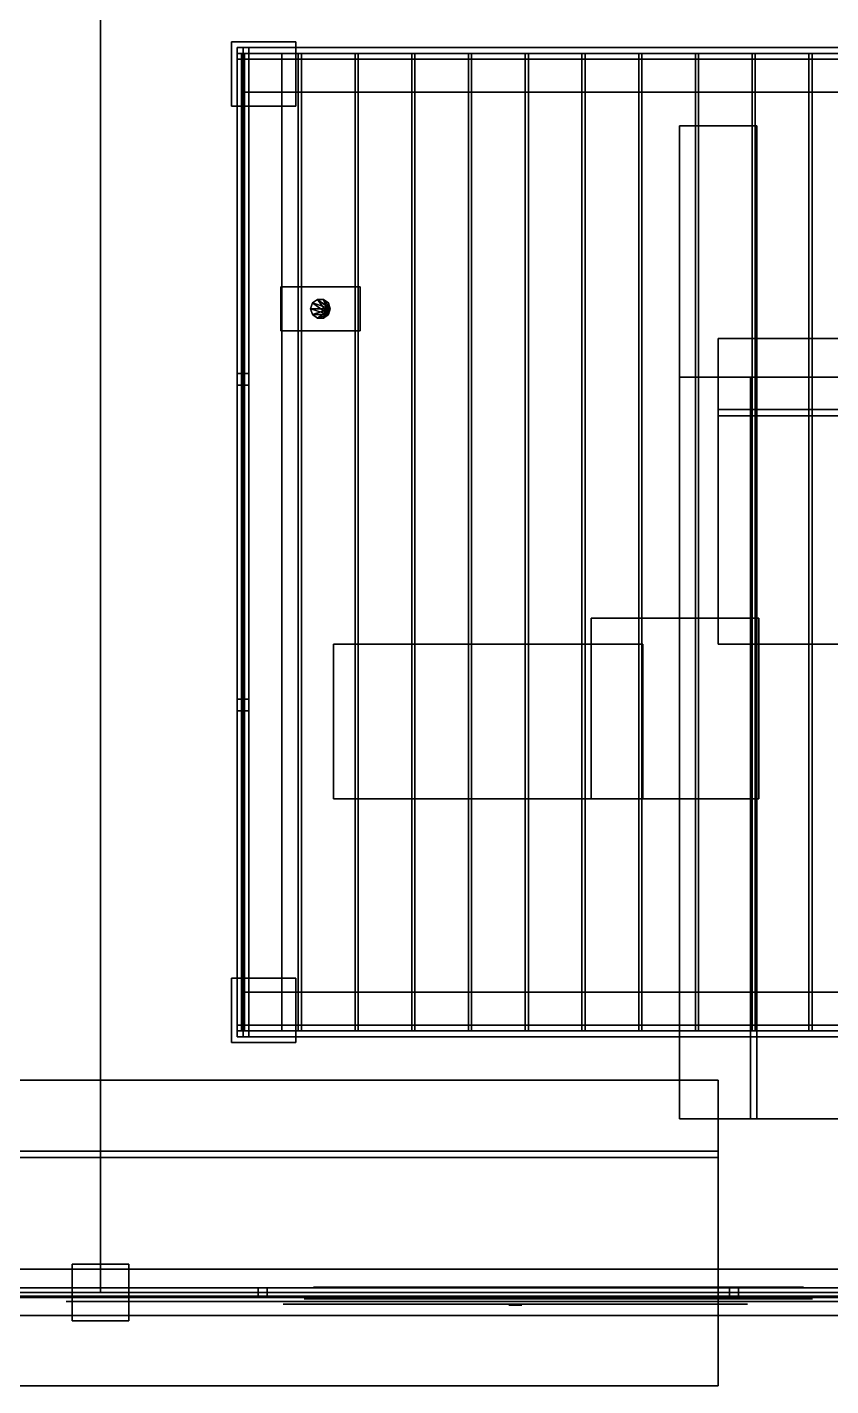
# Model space of a CAD drawing. Header units: millimetres. Extents: x -272 to 22200, y -272 to 17234.
# Drawn here: x 9266 to 12381, y 1560 to 6828 of the extents above; entities that cross this region are included whole.
import ezdxf

# ---------------------------------------------------------------- set-up
doc = ezdxf.new("R2010")
doc.units = ezdxf.units.MM
for name, color, linetype in [('cabinet_BOB_0_0', 7, 'Continuous'), ('cabinet_BOB_0_1', 7, 'Continuous'), ('cabinet_BOB_0_2', 7, 'Continuous'), ('cabinet_BOB_support_0', 7, 'Continuous'), ('cabinet_grillage_PFC', 7, 'Continuous'), ('cabinet_grillage_plinth', 7, 'Continuous'), ('cabinet_platform_mesh', 7, 'Continuous'), ('existing_roof', 7, 'Continuous'), ('facade_8', 7, 'Continuous'), ('floor_band_8', 7, 'Continuous'), ('ground_glazing_8', 7, 'Continuous'), ('parapet_8', 7, 'Continuous'), ('parapet_coping_8', 7, 'Continuous'), ('platform_handrail', 7, 'Continuous'), ('platform_mesh_lines', 7, 'Continuous'), ('proposed_cabinet_0', 7, 'Continuous'), ('proposed_cabinet_1', 7, 'Continuous'), ('proposed_cable_tray', 7, 'Continuous'), ('roof_safety_rail', 7, 'Continuous'), ('roof_slab_edge', 7, 'Continuous'), ('roof_slab_soffit', 7, 'Continuous'), ('topfloor_bearing_wall_0', 7, 'Continuous'), ('topfloor_exterior_8', 7, 'Continuous'), ('topfloor_floor', 7, 'Continuous'), ('topfloor_head_band_8', 7, 'Continuous'), ('topfloor_photo_column_3', 7, 'Continuous'), ('topfloor_window_8', 7, 'Continuous'), ('topfloor_window_frame_8', 7, 'Continuous'), ('walkway_matting', 7, 'Continuous'), ('window_frame_8', 7, 'Continuous'), ('window_glass_8', 7, 'Continuous'), ('window_mullion_8', 7, 'Continuous')]:
    doc.layers.add(name, color=color, linetype=linetype)

msp = doc.modelspace()

# ---------------------------------------------------------------- linework, layer by layer
at = {"layer": 'cabinet_BOB_0_0'}
for points in [[(10249.1, 5651.4, 27000), (10249.1, 5821.4, 27000), (10556.1, 5821.4, 27000), (10556.1, 5651.4, 27000)], [(10249.1, 5651.4, 27342), (10556.1, 5651.4, 27342), (10556.1, 5821.4, 27342), (10249.1, 5821.4, 27342)], [(10556.1, 5821.4, 27000), (10249.1, 5821.4, 27000), (10249.1, 5821.4, 27342), (10556.1, 5821.4, 27342)], [(10249.1, 5821.4, 27000), (10249.1, 5651.4, 27000), (10249.1, 5651.4, 27342), (10249.1, 5821.4, 27342)], [(10556.1, 5651.4, 27000), (10556.1, 5821.4, 27000), (10556.1, 5821.4, 27342), (10556.1, 5651.4, 27342)], [(10249.1, 5651.4, 27000), (10556.1, 5651.4, 27000), (10556.1, 5651.4, 27342), (10249.1, 5651.4, 27342)]]:
    msp.add_3dface(points, dxfattribs=at)
at = {"layer": 'cabinet_BOB_0_1'}
for points in [[(10249.1, 5651.4, 27200), (10249.1, 5821.4, 27200), (10556.1, 5821.4, 27200), (10556.1, 5651.4, 27200)], [(10249.1, 5651.4, 27542), (10556.1, 5651.4, 27542), (10556.1, 5821.4, 27542), (10249.1, 5821.4, 27542)], [(10556.1, 5821.4, 27200), (10249.1, 5821.4, 27200), (10249.1, 5821.4, 27542), (10556.1, 5821.4, 27542)], [(10249.1, 5821.4, 27200), (10249.1, 5651.4, 27200), (10249.1, 5651.4, 27542), (10249.1, 5821.4, 27542)], [(10556.1, 5651.4, 27200), (10556.1, 5821.4, 27200), (10556.1, 5821.4, 27542), (10556.1, 5651.4, 27542)], [(10249.1, 5651.4, 27200), (10556.1, 5651.4, 27200), (10556.1, 5651.4, 27542), (10249.1, 5651.4, 27542)]]:
    msp.add_3dface(points, dxfattribs=at)
at = {"layer": 'cabinet_BOB_0_2'}
for points in [[(10249.1, 5651.4, 27400), (10249.1, 5821.4, 27400), (10556.1, 5821.4, 27400), (10556.1, 5651.4, 27400)], [(10249.1, 5651.4, 27742), (10556.1, 5651.4, 27742), (10556.1, 5821.4, 27742), (10249.1, 5821.4, 27742)], [(10556.1, 5821.4, 27400), (10249.1, 5821.4, 27400), (10249.1, 5821.4, 27742), (10556.1, 5821.4, 27742)], [(10249.1, 5821.4, 27400), (10249.1, 5651.4, 27400), (10249.1, 5651.4, 27742), (10249.1, 5821.4, 27742)], [(10556.1, 5651.4, 27400), (10556.1, 5821.4, 27400), (10556.1, 5821.4, 27742), (10556.1, 5651.4, 27742)], [(10249.1, 5651.4, 27400), (10556.1, 5651.4, 27400), (10556.1, 5651.4, 27742), (10249.1, 5651.4, 27742)]]:
    msp.add_3dface(points, dxfattribs=at)
at = {"layer": 'cabinet_BOB_support_0'}
for points in [[(10433.4, 5714, 26750), (10364.6, 5736.4, 26750), (10371.8, 5758.7, 26750)], [(10440.7, 5736.4, 28250), (10371.8, 5758.7, 28250), (10364.6, 5736.4, 28250)], [(10371.8, 5758.7, 26750), (10364.6, 5736.4, 26750), (10364.6, 5736.4, 28250), (10371.8, 5758.7, 28250)], [(10433.4, 5714, 26750), (10371.8, 5758.7, 26750), (10390.9, 5772.6, 26750)], [(10440.7, 5736.4, 28250), (10390.9, 5772.6, 28250), (10371.8, 5758.7, 28250)], [(10390.9, 5772.6, 26750), (10371.8, 5758.7, 26750), (10371.8, 5758.7, 28250), (10390.9, 5772.6, 28250)], [(10433.4, 5714, 26750), (10390.9, 5772.6, 26750), (10414.4, 5772.6, 26750)], [(10440.7, 5736.4, 28250), (10414.4, 5772.6, 28250), (10390.9, 5772.6, 28250)], [(10414.4, 5772.6, 26750), (10390.9, 5772.6, 26750), (10390.9, 5772.6, 28250), (10414.4, 5772.6, 28250)], [(10433.4, 5714, 26750), (10414.4, 5772.6, 26750), (10433.4, 5758.7, 26750)], [(10440.7, 5736.4, 28250), (10433.4, 5758.7, 28250), (10414.4, 5772.6, 28250)], [(10433.4, 5758.7, 26750), (10414.4, 5772.6, 26750), (10414.4, 5772.6, 28250), (10433.4, 5758.7, 28250)], [(10433.4, 5714, 26750), (10433.4, 5758.7, 26750), (10440.7, 5736.4, 26750)], [(10440.7, 5736.4, 26750), (10433.4, 5758.7, 26750), (10433.4, 5758.7, 28250), (10440.7, 5736.4, 28250)], [(10433.4, 5714, 26750), (10371.8, 5714, 26750), (10364.6, 5736.4, 26750)], [(10440.7, 5736.4, 28250), (10364.6, 5736.4, 28250), (10371.8, 5714, 28250)], [(10364.6, 5736.4, 26750), (10371.8, 5714, 26750), (10371.8, 5714, 28250), (10364.6, 5736.4, 28250)], [(10440.7, 5736.4, 28250), (10371.8, 5714, 28250), (10390.9, 5700.2, 28250)], [(10433.4, 5714, 26750), (10390.9, 5700.2, 26750), (10371.8, 5714, 26750)], [(10371.8, 5714, 26750), (10390.9, 5700.2, 26750), (10390.9, 5700.2, 28250), (10371.8, 5714, 28250)], [(10440.7, 5736.4, 28250), (10390.9, 5700.2, 28250), (10414.4, 5700.2, 28250)], [(10433.4, 5714, 26750), (10414.4, 5700.2, 26750), (10390.9, 5700.2, 26750)], [(10390.9, 5700.2, 26750), (10414.4, 5700.2, 26750), (10414.4, 5700.2, 28250), (10390.9, 5700.2, 28250)], [(10440.7, 5736.4, 28250), (10414.4, 5700.2, 28250), (10433.4, 5714, 28250)], [(10414.4, 5700.2, 26750), (10433.4, 5714, 26750), (10433.4, 5714, 28250), (10414.4, 5700.2, 28250)], [(10433.4, 5714, 26750), (10440.7, 5736.4, 26750), (10440.7, 5736.4, 28250), (10433.4, 5714, 28250)]]:
    msp.add_3dface(points, dxfattribs=at)
at = {"layer": 'cabinet_grillage_PFC'}
for points in [[(10102.6, 2936.4, 26450), (10102.6, 6726.4, 26450), (10252.6, 6726.4, 26450), (10252.6, 2936.4, 26450)], [(10102.6, 2936.4, 26600), (10252.6, 2936.4, 26600), (10252.6, 6726.4, 26600), (10102.6, 6726.4, 26600)], [(10252.6, 6726.4, 26450), (10102.6, 6726.4, 26450), (10102.6, 6726.4, 26600), (10252.6, 6726.4, 26600)], [(10102.6, 6726.4, 26450), (10102.6, 2936.4, 26450), (10102.6, 2936.4, 26600), (10102.6, 6726.4, 26600)], [(10102.6, 6576.4, 26450), (10102.6, 6726.4, 26450), (14062.6, 6726.4, 26450), (14062.6, 6576.4, 26450)], [(10102.6, 6576.4, 26600), (14062.6, 6576.4, 26600), (14062.6, 6726.4, 26600), (10102.6, 6726.4, 26600)], [(14062.6, 6726.4, 26450), (10102.6, 6726.4, 26450), (10102.6, 6726.4, 26600), (14062.6, 6726.4, 26600)], [(10102.6, 6726.4, 26450), (10102.6, 6576.4, 26450), (10102.6, 6576.4, 26600), (10102.6, 6726.4, 26600)], [(10252.6, 2936.4, 26450), (10252.6, 6726.4, 26450), (10252.6, 6726.4, 26600), (10252.6, 2936.4, 26600)], [(10102.6, 6576.4, 26450), (14062.6, 6576.4, 26450), (14062.6, 6576.4, 26600), (10102.6, 6576.4, 26600)], [(10102.6, 2936.4, 26450), (10102.6, 3086.4, 26450), (14062.6, 3086.4, 26450), (14062.6, 2936.4, 26450)], [(10102.6, 2936.4, 26600), (14062.6, 2936.4, 26600), (14062.6, 3086.4, 26600), (10102.6, 3086.4, 26600)], [(14062.6, 3086.4, 26450), (10102.6, 3086.4, 26450), (10102.6, 3086.4, 26600), (14062.6, 3086.4, 26600)], [(10102.6, 3086.4, 26450), (10102.6, 2936.4, 26450), (10102.6, 2936.4, 26600), (10102.6, 3086.4, 26600)], [(10102.6, 2936.4, 26450), (10252.6, 2936.4, 26450), (10252.6, 2936.4, 26600), (10102.6, 2936.4, 26600)], [(10102.6, 2936.4, 26450), (14062.6, 2936.4, 26450), (14062.6, 2936.4, 26600), (10102.6, 2936.4, 26600)]]:
    msp.add_3dface(points, dxfattribs=at)
at = {"layer": 'cabinet_grillage_plinth'}
for points in [[(10057.6, 6521.4, 26100), (10057.6, 6771.4, 26100), (10307.6, 6771.4, 26100), (10307.6, 6521.4, 26100)], [(10057.6, 6521.4, 26450), (10307.6, 6521.4, 26450), (10307.6, 6771.4, 26450), (10057.6, 6771.4, 26450)], [(10307.6, 6771.4, 26100), (10057.6, 6771.4, 26100), (10057.6, 6771.4, 26450), (10307.6, 6771.4, 26450)], [(10057.6, 6771.4, 26100), (10057.6, 6521.4, 26100), (10057.6, 6521.4, 26450), (10057.6, 6771.4, 26450)], [(10307.6, 6521.4, 26100), (10307.6, 6771.4, 26100), (10307.6, 6771.4, 26450), (10307.6, 6521.4, 26450)], [(10057.6, 6521.4, 26100), (10307.6, 6521.4, 26100), (10307.6, 6521.4, 26450), (10057.6, 6521.4, 26450)], [(10057.6, 2891.4, 26100), (10057.6, 3141.4, 26100), (10307.6, 3141.4, 26100), (10307.6, 2891.4, 26100)], [(10057.6, 2891.4, 26450), (10307.6, 2891.4, 26450), (10307.6, 3141.4, 26450), (10057.6, 3141.4, 26450)], [(10307.6, 3141.4, 26100), (10057.6, 3141.4, 26100), (10057.6, 3141.4, 26450), (10307.6, 3141.4, 26450)], [(10057.6, 3141.4, 26100), (10057.6, 2891.4, 26100), (10057.6, 2891.4, 26450), (10057.6, 3141.4, 26450)], [(10307.6, 2891.4, 26100), (10307.6, 3141.4, 26100), (10307.6, 3141.4, 26450), (10307.6, 2891.4, 26450)], [(10057.6, 2891.4, 26100), (10307.6, 2891.4, 26100), (10307.6, 2891.4, 26450), (10057.6, 2891.4, 26450)]]:
    msp.add_3dface(points, dxfattribs=at)
at = {"layer": 'cabinet_platform_mesh'}
msp.add_3dface([(10102.6, 2936.4, 26750), (14062.6, 2936.4, 26750), (14062.6, 6726.4, 26750), (10102.6, 6726.4, 26750)], dxfattribs=at)
at = {"layer": 'existing_roof'}
msp.add_3dface([(4500, 1922.4, 26100), (13050, 1922.4, 26100), (13050, 16961, 26100), (4500, 16961, 26100)], dxfattribs=at)
at = {"layer": 'facade_8'}
msp.add_3dface([(13050, 1922.4), (5481, 1922.4), (5481, 1922.4, 23000), (13050, 1922.4, 23000)], dxfattribs=at)
at = {"layer": 'floor_band_8'}
for points in [[(13050, 1902.4, 3650), (5481, 1902.4, 3650), (5481, 1902.4, 3830), (13050, 1902.4, 3830)], [(13050, 1902.4, 6750), (5481, 1902.4, 6750), (5481, 1902.4, 6930), (13050, 1902.4, 6930)], [(13050, 1902.4, 9850), (5481, 1902.4, 9850), (5481, 1902.4, 10030), (13050, 1902.4, 10030)], [(13050, 1902.4, 12950), (5481, 1902.4, 12950), (5481, 1902.4, 13130), (13050, 1902.4, 13130)], [(13050, 1902.4, 16050), (5481, 1902.4, 16050), (5481, 1902.4, 16230), (13050, 1902.4, 16230)], [(13050, 1902.4, 19150), (5481, 1902.4, 19150), (5481, 1902.4, 19330), (13050, 1902.4, 19330)], [(13050, 1902.4, 22250), (5481, 1902.4, 22250), (5481, 1902.4, 22430), (13050, 1902.4, 22430)]]:
    msp.add_3dface(points, dxfattribs=at)
at = {"layer": 'ground_glazing_8'}
for points in [[(11006.4, 1887.4, 500), (9416.9, 1887.4, 500), (9416.9, 1887.4, 2700), (11006.4, 1887.4, 2700)], [(12898.6, 1887.4, 500), (11309.1, 1887.4, 500), (11309.1, 1887.4, 2700), (12898.6, 1887.4, 2700)]]:
    msp.add_3dface(points, dxfattribs=at)
at = {"layer": 'parapet_8'}
msp.add_3dface([(13050, 1922.4, 26100), (0, 1922.4, 26100), (0, 1922.4, 26880), (13050, 1922.4, 26880)], dxfattribs=at)
at = {"layer": 'parapet_coping_8'}
for points in [[(13050, 1832.4, 26915), (13050, 2012.4, 26915), (0, 2012.4, 26915), (0, 1832.4, 26915)], [(13050, 2012.4, 26915), (13050, 2012.4, 26845), (0, 2012.4, 26845), (0, 2012.4, 26915)], [(13050, 2012.4, 26845), (13050, 1832.4, 26845), (0, 1832.4, 26845), (0, 2012.4, 26845)], [(13050, 1832.4, 26845), (13050, 1832.4, 26915), (0, 1832.4, 26915), (0, 1832.4, 26845)]]:
    msp.add_3dface(points, dxfattribs=at)
at = {"layer": 'platform_handrail'}
for points in [[(10080.1, 6703.9, 26750), (10080.1, 6748.9, 26750), (10125.1, 6748.9, 26750), (10125.1, 6703.9, 26750)], [(10080.1, 6703.9, 27850), (10125.1, 6703.9, 27850), (10125.1, 6748.9, 27850), (10080.1, 6748.9, 27850)], [(10125.1, 6748.9, 26750), (10080.1, 6748.9, 26750), (10080.1, 6748.9, 27850), (10125.1, 6748.9, 27850)], [(10080.1, 6748.9, 26750), (10080.1, 6703.9, 26750), (10080.1, 6703.9, 27850), (10080.1, 6748.9, 27850)], [(10102.6, 6748.9, 27872.5), (10102.6, 6748.9, 27827.5), (10102.6, 6703.9, 27827.5), (10102.6, 6703.9, 27872.5)], [(10102.6, 6748.9, 27872.5), (10102.6, 6703.9, 27872.5), (14062.6, 6703.9, 27872.5), (14062.6, 6748.9, 27872.5)], [(10102.6, 6703.9, 27827.5), (10102.6, 6748.9, 27827.5), (14062.6, 6748.9, 27827.5), (14062.6, 6703.9, 27827.5)], [(10102.6, 6748.9, 27827.5), (10102.6, 6748.9, 27872.5), (14062.6, 6748.9, 27872.5), (14062.6, 6748.9, 27827.5)], [(10125.1, 6703.9, 26750), (10125.1, 6748.9, 26750), (10125.1, 6748.9, 27850), (10125.1, 6703.9, 27850)], [(10080.1, 6726.4, 27872.5), (10125.1, 6726.4, 27872.5), (10125.1, 6726.4, 27827.5), (10080.1, 6726.4, 27827.5)], [(10080.1, 2936.4, 27872.5), (10125.1, 2936.4, 27872.5), (10125.1, 6726.4, 27872.5), (10080.1, 6726.4, 27872.5)], [(10125.1, 2936.4, 27827.5), (10080.1, 2936.4, 27827.5), (10080.1, 6726.4, 27827.5), (10125.1, 6726.4, 27827.5)], [(10080.1, 2936.4, 27827.5), (10080.1, 2936.4, 27872.5), (10080.1, 6726.4, 27872.5), (10080.1, 6726.4, 27827.5)], [(10080.1, 6703.9, 26750), (10125.1, 6703.9, 26750), (10125.1, 6703.9, 27850), (10080.1, 6703.9, 27850)], [(10102.6, 6703.9, 27872.5), (10102.6, 6703.9, 27827.5), (14062.6, 6703.9, 27827.5), (14062.6, 6703.9, 27872.5)], [(10125.1, 2936.4, 27872.5), (10125.1, 2936.4, 27827.5), (10125.1, 6726.4, 27827.5), (10125.1, 6726.4, 27872.5)], [(10080.1, 5440.5, 26750), (10080.1, 5485.5, 26750), (10125.1, 5485.5, 26750), (10125.1, 5440.5, 26750)], [(10080.1, 5440.5, 27850), (10125.1, 5440.5, 27850), (10125.1, 5485.5, 27850), (10080.1, 5485.5, 27850)], [(10125.1, 5485.5, 26750), (10080.1, 5485.5, 26750), (10080.1, 5485.5, 27850), (10125.1, 5485.5, 27850)], [(10080.1, 5485.5, 26750), (10080.1, 5440.5, 26750), (10080.1, 5440.5, 27850), (10080.1, 5485.5, 27850)], [(10125.1, 5440.5, 26750), (10125.1, 5485.5, 26750), (10125.1, 5485.5, 27850), (10125.1, 5440.5, 27850)], [(10080.1, 5440.5, 26750), (10125.1, 5440.5, 26750), (10125.1, 5440.5, 27850), (10080.1, 5440.5, 27850)], [(10080.1, 4177.2, 26750), (10080.1, 4222.2, 26750), (10125.1, 4222.2, 26750), (10125.1, 4177.2, 26750)], [(10080.1, 4177.2, 27850), (10125.1, 4177.2, 27850), (10125.1, 4222.2, 27850), (10080.1, 4222.2, 27850)], [(10125.1, 4222.2, 26750), (10080.1, 4222.2, 26750), (10080.1, 4222.2, 27850), (10125.1, 4222.2, 27850)], [(10080.1, 4222.2, 26750), (10080.1, 4177.2, 26750), (10080.1, 4177.2, 27850), (10080.1, 4222.2, 27850)], [(10125.1, 4177.2, 26750), (10125.1, 4222.2, 26750), (10125.1, 4222.2, 27850), (10125.1, 4177.2, 27850)], [(10080.1, 4177.2, 26750), (10125.1, 4177.2, 26750), (10125.1, 4177.2, 27850), (10080.1, 4177.2, 27850)], [(10080.1, 2913.9, 26750), (10080.1, 2958.9, 26750), (10125.1, 2958.9, 26750), (10125.1, 2913.9, 26750)], [(10080.1, 2913.9, 27850), (10125.1, 2913.9, 27850), (10125.1, 2958.9, 27850), (10080.1, 2958.9, 27850)], [(10125.1, 2958.9, 26750), (10080.1, 2958.9, 26750), (10080.1, 2958.9, 27850), (10125.1, 2958.9, 27850)], [(10080.1, 2958.9, 26750), (10080.1, 2913.9, 26750), (10080.1, 2913.9, 27850), (10080.1, 2958.9, 27850)], [(10102.6, 2958.9, 27872.5), (10102.6, 2958.9, 27827.5), (10102.6, 2913.9, 27827.5), (10102.6, 2913.9, 27872.5)], [(10102.6, 2958.9, 27872.5), (10102.6, 2913.9, 27872.5), (14062.6, 2913.9, 27872.5), (14062.6, 2958.9, 27872.5)], [(10102.6, 2913.9, 27827.5), (10102.6, 2958.9, 27827.5), (14062.6, 2958.9, 27827.5), (14062.6, 2913.9, 27827.5)], [(10102.6, 2958.9, 27827.5), (10102.6, 2958.9, 27872.5), (14062.6, 2958.9, 27872.5), (14062.6, 2958.9, 27827.5)], [(10125.1, 2913.9, 26750), (10125.1, 2958.9, 26750), (10125.1, 2958.9, 27850), (10125.1, 2913.9, 27850)], [(10080.1, 2936.4, 27872.5), (10080.1, 2936.4, 27827.5), (10125.1, 2936.4, 27827.5), (10125.1, 2936.4, 27872.5)], [(10080.1, 2913.9, 26750), (10125.1, 2913.9, 26750), (10125.1, 2913.9, 27850), (10080.1, 2913.9, 27850)], [(10102.6, 2913.9, 27872.5), (10102.6, 2913.9, 27827.5), (14062.6, 2913.9, 27827.5), (14062.6, 2913.9, 27872.5)]]:
    msp.add_3dface(points, dxfattribs=at)
at = {"layer": 'platform_mesh_lines'}
for points in [[(10096.6, 6726.4, 26761), (10108.6, 6726.4, 26761), (10108.6, 6726.4, 26749), (10096.6, 6726.4, 26749)], [(10096.6, 2936.4, 26761), (10108.6, 2936.4, 26761), (10108.6, 6726.4, 26761), (10096.6, 6726.4, 26761)], [(10108.6, 2936.4, 26749), (10096.6, 2936.4, 26749), (10096.6, 6726.4, 26749), (10108.6, 6726.4, 26749)], [(10096.6, 2936.4, 26749), (10096.6, 2936.4, 26761), (10096.6, 6726.4, 26761), (10096.6, 6726.4, 26749)], [(10108.6, 2936.4, 26761), (10108.6, 2936.4, 26749), (10108.6, 6726.4, 26749), (10108.6, 6726.4, 26761)], [(10316.6, 6726.4, 26761), (10328.6, 6726.4, 26761), (10328.6, 6726.4, 26749), (10316.6, 6726.4, 26749)], [(10316.6, 2936.4, 26761), (10328.6, 2936.4, 26761), (10328.6, 6726.4, 26761), (10316.6, 6726.4, 26761)], [(10328.6, 2936.4, 26749), (10316.6, 2936.4, 26749), (10316.6, 6726.4, 26749), (10328.6, 6726.4, 26749)], [(10316.6, 2936.4, 26749), (10316.6, 2936.4, 26761), (10316.6, 6726.4, 26761), (10316.6, 6726.4, 26749)], [(10328.6, 2936.4, 26761), (10328.6, 2936.4, 26749), (10328.6, 6726.4, 26749), (10328.6, 6726.4, 26761)], [(10536.6, 6726.4, 26761), (10548.6, 6726.4, 26761), (10548.6, 6726.4, 26749), (10536.6, 6726.4, 26749)], [(10536.6, 2936.4, 26761), (10548.6, 2936.4, 26761), (10548.6, 6726.4, 26761), (10536.6, 6726.4, 26761)], [(10548.6, 2936.4, 26749), (10536.6, 2936.4, 26749), (10536.6, 6726.4, 26749), (10548.6, 6726.4, 26749)], [(10536.6, 2936.4, 26749), (10536.6, 2936.4, 26761), (10536.6, 6726.4, 26761), (10536.6, 6726.4, 26749)], [(10548.6, 2936.4, 26761), (10548.6, 2936.4, 26749), (10548.6, 6726.4, 26749), (10548.6, 6726.4, 26761)], [(10756.6, 6726.4, 26761), (10768.6, 6726.4, 26761), (10768.6, 6726.4, 26749), (10756.6, 6726.4, 26749)], [(10756.6, 2936.4, 26761), (10768.6, 2936.4, 26761), (10768.6, 6726.4, 26761), (10756.6, 6726.4, 26761)], [(10768.6, 2936.4, 26749), (10756.6, 2936.4, 26749), (10756.6, 6726.4, 26749), (10768.6, 6726.4, 26749)], [(10756.6, 2936.4, 26749), (10756.6, 2936.4, 26761), (10756.6, 6726.4, 26761), (10756.6, 6726.4, 26749)], [(10768.6, 2936.4, 26761), (10768.6, 2936.4, 26749), (10768.6, 6726.4, 26749), (10768.6, 6726.4, 26761)], [(10976.6, 6726.4, 26761), (10988.6, 6726.4, 26761), (10988.6, 6726.4, 26749), (10976.6, 6726.4, 26749)], [(10976.6, 2936.4, 26761), (10988.6, 2936.4, 26761), (10988.6, 6726.4, 26761), (10976.6, 6726.4, 26761)], [(10988.6, 2936.4, 26749), (10976.6, 2936.4, 26749), (10976.6, 6726.4, 26749), (10988.6, 6726.4, 26749)], [(10976.6, 2936.4, 26749), (10976.6, 2936.4, 26761), (10976.6, 6726.4, 26761), (10976.6, 6726.4, 26749)], [(10988.6, 2936.4, 26761), (10988.6, 2936.4, 26749), (10988.6, 6726.4, 26749), (10988.6, 6726.4, 26761)], [(11196.6, 6726.4, 26761), (11208.6, 6726.4, 26761), (11208.6, 6726.4, 26749), (11196.6, 6726.4, 26749)], [(11196.6, 2936.4, 26761), (11208.6, 2936.4, 26761), (11208.6, 6726.4, 26761), (11196.6, 6726.4, 26761)], [(11208.6, 2936.4, 26749), (11196.6, 2936.4, 26749), (11196.6, 6726.4, 26749), (11208.6, 6726.4, 26749)], [(11196.6, 2936.4, 26749), (11196.6, 2936.4, 26761), (11196.6, 6726.4, 26761), (11196.6, 6726.4, 26749)], [(11208.6, 2936.4, 26761), (11208.6, 2936.4, 26749), (11208.6, 6726.4, 26749), (11208.6, 6726.4, 26761)], [(11416.6, 6726.4, 26761), (11428.6, 6726.4, 26761), (11428.6, 6726.4, 26749), (11416.6, 6726.4, 26749)], [(11416.6, 2936.4, 26761), (11428.6, 2936.4, 26761), (11428.6, 6726.4, 26761), (11416.6, 6726.4, 26761)], [(11428.6, 2936.4, 26749), (11416.6, 2936.4, 26749), (11416.6, 6726.4, 26749), (11428.6, 6726.4, 26749)], [(11416.6, 2936.4, 26749), (11416.6, 2936.4, 26761), (11416.6, 6726.4, 26761), (11416.6, 6726.4, 26749)], [(11428.6, 2936.4, 26761), (11428.6, 2936.4, 26749), (11428.6, 6726.4, 26749), (11428.6, 6726.4, 26761)], [(11636.6, 6726.4, 26761), (11648.6, 6726.4, 26761), (11648.6, 6726.4, 26749), (11636.6, 6726.4, 26749)], [(11636.6, 2936.4, 26761), (11648.6, 2936.4, 26761), (11648.6, 6726.4, 26761), (11636.6, 6726.4, 26761)], [(11648.6, 2936.4, 26749), (11636.6, 2936.4, 26749), (11636.6, 6726.4, 26749), (11648.6, 6726.4, 26749)], [(11636.6, 2936.4, 26749), (11636.6, 2936.4, 26761), (11636.6, 6726.4, 26761), (11636.6, 6726.4, 26749)], [(11648.6, 2936.4, 26761), (11648.6, 2936.4, 26749), (11648.6, 6726.4, 26749), (11648.6, 6726.4, 26761)], [(11856.6, 6726.4, 26761), (11868.6, 6726.4, 26761), (11868.6, 6726.4, 26749), (11856.6, 6726.4, 26749)], [(11856.6, 2936.4, 26761), (11868.6, 2936.4, 26761), (11868.6, 6726.4, 26761), (11856.6, 6726.4, 26761)], [(11868.6, 2936.4, 26749), (11856.6, 2936.4, 26749), (11856.6, 6726.4, 26749), (11868.6, 6726.4, 26749)], [(11856.6, 2936.4, 26749), (11856.6, 2936.4, 26761), (11856.6, 6726.4, 26761), (11856.6, 6726.4, 26749)], [(11868.6, 2936.4, 26761), (11868.6, 2936.4, 26749), (11868.6, 6726.4, 26749), (11868.6, 6726.4, 26761)], [(12076.6, 6726.4, 26761), (12088.6, 6726.4, 26761), (12088.6, 6726.4, 26749), (12076.6, 6726.4, 26749)], [(12076.6, 2936.4, 26761), (12088.6, 2936.4, 26761), (12088.6, 6726.4, 26761), (12076.6, 6726.4, 26761)], [(12088.6, 2936.4, 26749), (12076.6, 2936.4, 26749), (12076.6, 6726.4, 26749), (12088.6, 6726.4, 26749)], [(12076.6, 2936.4, 26749), (12076.6, 2936.4, 26761), (12076.6, 6726.4, 26761), (12076.6, 6726.4, 26749)], [(12088.6, 2936.4, 26761), (12088.6, 2936.4, 26749), (12088.6, 6726.4, 26749), (12088.6, 6726.4, 26761)], [(12296.6, 6726.4, 26761), (12308.6, 6726.4, 26761), (12308.6, 6726.4, 26749), (12296.6, 6726.4, 26749)], [(12296.6, 2936.4, 26761), (12308.6, 2936.4, 26761), (12308.6, 6726.4, 26761), (12296.6, 6726.4, 26761)], [(12308.6, 2936.4, 26749), (12296.6, 2936.4, 26749), (12296.6, 6726.4, 26749), (12308.6, 6726.4, 26749)], [(12296.6, 2936.4, 26749), (12296.6, 2936.4, 26761), (12296.6, 6726.4, 26761), (12296.6, 6726.4, 26749)], [(12308.6, 2936.4, 26761), (12308.6, 2936.4, 26749), (12308.6, 6726.4, 26749), (12308.6, 6726.4, 26761)], [(10096.6, 2936.4, 26761), (10096.6, 2936.4, 26749), (10108.6, 2936.4, 26749), (10108.6, 2936.4, 26761)], [(10316.6, 2936.4, 26761), (10316.6, 2936.4, 26749), (10328.6, 2936.4, 26749), (10328.6, 2936.4, 26761)], [(10536.6, 2936.4, 26761), (10536.6, 2936.4, 26749), (10548.6, 2936.4, 26749), (10548.6, 2936.4, 26761)], [(10756.6, 2936.4, 26761), (10756.6, 2936.4, 26749), (10768.6, 2936.4, 26749), (10768.6, 2936.4, 26761)], [(10976.6, 2936.4, 26761), (10976.6, 2936.4, 26749), (10988.6, 2936.4, 26749), (10988.6, 2936.4, 26761)], [(11196.6, 2936.4, 26761), (11196.6, 2936.4, 26749), (11208.6, 2936.4, 26749), (11208.6, 2936.4, 26761)], [(11416.6, 2936.4, 26761), (11416.6, 2936.4, 26749), (11428.6, 2936.4, 26749), (11428.6, 2936.4, 26761)], [(11636.6, 2936.4, 26761), (11636.6, 2936.4, 26749), (11648.6, 2936.4, 26749), (11648.6, 2936.4, 26761)], [(11856.6, 2936.4, 26761), (11856.6, 2936.4, 26749), (11868.6, 2936.4, 26749), (11868.6, 2936.4, 26761)], [(12076.6, 2936.4, 26761), (12076.6, 2936.4, 26749), (12088.6, 2936.4, 26749), (12088.6, 2936.4, 26761)], [(12296.6, 2936.4, 26761), (12296.6, 2936.4, 26749), (12308.6, 2936.4, 26749), (12308.6, 2936.4, 26761)]]:
    msp.add_3dface(points, dxfattribs=at)
at = {"layer": 'proposed_cabinet_0'}
for points in [[(10452.6, 3836.4, 26750), (10452.6, 4436.4, 26750), (11652.6, 4436.4, 26750), (11652.6, 3836.4, 26750)], [(10452.6, 3836.4, 28350), (11652.6, 3836.4, 28350), (11652.6, 4436.4, 28350), (10452.6, 4436.4, 28350)], [(11652.6, 4436.4, 26750), (10452.6, 4436.4, 26750), (10452.6, 4436.4, 28350), (11652.6, 4436.4, 28350)], [(10452.6, 4436.4, 26750), (10452.6, 3836.4, 26750), (10452.6, 3836.4, 28350), (10452.6, 4436.4, 28350)], [(11652.6, 3836.4, 26750), (11652.6, 4436.4, 26750), (11652.6, 4436.4, 28350), (11652.6, 3836.4, 28350)], [(10452.6, 3836.4, 26750), (11652.6, 3836.4, 26750), (11652.6, 3836.4, 28350), (10452.6, 3836.4, 28350)]]:
    msp.add_3dface(points, dxfattribs=at)
at = {"layer": 'proposed_cabinet_1'}
for points in [[(11452.6, 3836.4, 26750), (11452.6, 4536.4, 26750), (12102.6, 4536.4, 26750), (12102.6, 3836.4, 26750)], [(11452.6, 3836.4, 27850), (12102.6, 3836.4, 27850), (12102.6, 4536.4, 27850), (11452.6, 4536.4, 27850)], [(12102.6, 4536.4, 26750), (11452.6, 4536.4, 26750), (11452.6, 4536.4, 27850), (12102.6, 4536.4, 27850)], [(11452.6, 4536.4, 26750), (11452.6, 3836.4, 26750), (11452.6, 3836.4, 27850), (11452.6, 4536.4, 27850)], [(12102.6, 3836.4, 26750), (12102.6, 4536.4, 26750), (12102.6, 4536.4, 27850), (12102.6, 3836.4, 27850)], [(11452.6, 3836.4, 26750), (12102.6, 3836.4, 26750), (12102.6, 3836.4, 27850), (11452.6, 3836.4, 27850)]]:
    msp.add_3dface(points, dxfattribs=at)
at = {"layer": 'proposed_cable_tray'}
for points in [[(11794.7, 6446.2, 26320), (12094.7, 6446.2, 26320), (12094.7, 6446.2, 26240), (11794.7, 6446.2, 26240)], [(11794.7, 5471.3, 26320), (12094.7, 5471.3, 26320), (12094.7, 6446.2, 26320), (11794.7, 6446.2, 26320)], [(12094.7, 5471.3, 26240), (11794.7, 5471.3, 26240), (11794.7, 6446.2, 26240), (12094.7, 6446.2, 26240)], [(11794.7, 5471.3, 26240), (11794.7, 5471.3, 26320), (11794.7, 6446.2, 26320), (11794.7, 6446.2, 26240)], [(12094.7, 5471.3, 26320), (12094.7, 5471.3, 26240), (12094.7, 6446.2, 26240), (12094.7, 6446.2, 26320)], [(11944.7, 5321.3, 26320), (11944.7, 5621.3, 26320), (11944.7, 5621.3, 26240), (11944.7, 5321.3, 26240)], [(18018.9, 5321.3, 26320), (18018.9, 5621.3, 26320), (11944.7, 5621.3, 26320), (11944.7, 5321.3, 26320)], [(18018.9, 5621.3, 26320), (18018.9, 5621.3, 26240), (11944.7, 5621.3, 26240), (11944.7, 5621.3, 26320)], [(18018.9, 5621.3, 26240), (18018.9, 5321.3, 26240), (11944.7, 5321.3, 26240), (11944.7, 5621.3, 26240)], [(12094.7, 5471.3, 26320), (12094.7, 5471.3, 26240), (11794.7, 5471.3, 26240), (11794.7, 5471.3, 26320)], [(12094.7, 5471.3, 26320), (11794.7, 5471.3, 26320), (11794.7, 2595.1, 26320), (12094.7, 2595.1, 26320)], [(11794.7, 5471.3, 26320), (11794.7, 5471.3, 26240), (11794.7, 2595.1, 26240), (11794.7, 2595.1, 26320)], [(11794.7, 5471.3, 26240), (12094.7, 5471.3, 26240), (12094.7, 2595.1, 26240), (11794.7, 2595.1, 26240)], [(11794.7, 5471.3, 26320), (11794.7, 5471.3, 26240), (12094.7, 5471.3, 26240), (12094.7, 5471.3, 26320)], [(12094.7, 5471.3, 26240), (12094.7, 5471.3, 26320), (12094.7, 2595.1, 26320), (12094.7, 2595.1, 26240)], [(18018.9, 5321.3, 26240), (18018.9, 5321.3, 26320), (11944.7, 5321.3, 26320), (11944.7, 5321.3, 26240)], [(11944.7, 2445.1, 26320), (11944.7, 2745.1, 26320), (3136.8, 2745.1, 26320), (3136.8, 2445.1, 26320)], [(11944.7, 2745.1, 26320), (11944.7, 2745.1, 26240), (3136.8, 2745.1, 26240), (3136.8, 2745.1, 26320)], [(11944.7, 2745.1, 26240), (11944.7, 2445.1, 26240), (3136.8, 2445.1, 26240), (3136.8, 2745.1, 26240)], [(11944.7, 2445.1, 26320), (11944.7, 2445.1, 26240), (11944.7, 2745.1, 26240), (11944.7, 2745.1, 26320)], [(12094.7, 2595.1, 26320), (11794.7, 2595.1, 26320), (11794.7, 2595.1, 26240), (12094.7, 2595.1, 26240)], [(11944.7, 2445.1, 26240), (11944.7, 2445.1, 26320), (3136.8, 2445.1, 26320), (3136.8, 2445.1, 26240)]]:
    msp.add_3dface(points, dxfattribs=at)
at = {"layer": 'roof_safety_rail'}
for points in [[(13050, 1904.9, 27217.5), (13050, 1939.9, 27217.5), (0, 1939.9, 27217.5), (0, 1904.9, 27217.5)], [(13050, 1939.9, 27217.5), (13050, 1939.9, 27182.5), (0, 1939.9, 27182.5), (0, 1939.9, 27217.5)], [(13050, 1939.9, 27182.5), (13050, 1904.9, 27182.5), (0, 1904.9, 27182.5), (0, 1939.9, 27182.5)], [(13050, 1904.9, 27182.5), (13050, 1904.9, 27217.5), (0, 1904.9, 27217.5), (0, 1904.9, 27182.5)], [(10161.5, 1904.9, 26880), (10161.5, 1939.9, 26880), (10196.5, 1939.9, 26880), (10196.5, 1904.9, 26880)], [(10161.5, 1904.9, 27200), (10196.5, 1904.9, 27200), (10196.5, 1939.9, 27200), (10161.5, 1939.9, 27200)], [(10196.5, 1939.9, 26880), (10161.5, 1939.9, 26880), (10161.5, 1939.9, 27200), (10196.5, 1939.9, 27200)], [(10161.5, 1939.9, 26880), (10161.5, 1904.9, 26880), (10161.5, 1904.9, 27200), (10161.5, 1939.9, 27200)], [(10161.5, 1904.9, 26880), (10196.5, 1904.9, 26880), (10196.5, 1904.9, 27200), (10161.5, 1904.9, 27200)], [(10196.5, 1904.9, 26880), (10196.5, 1939.9, 26880), (10196.5, 1939.9, 27200), (10196.5, 1904.9, 27200)], [(11988.5, 1904.9, 26880), (11988.5, 1939.9, 26880), (12023.5, 1939.9, 26880), (12023.5, 1904.9, 26880)], [(11988.5, 1904.9, 27200), (12023.5, 1904.9, 27200), (12023.5, 1939.9, 27200), (11988.5, 1939.9, 27200)], [(12023.5, 1939.9, 26880), (11988.5, 1939.9, 26880), (11988.5, 1939.9, 27200), (12023.5, 1939.9, 27200)], [(11988.5, 1939.9, 26880), (11988.5, 1904.9, 26880), (11988.5, 1904.9, 27200), (11988.5, 1939.9, 27200)], [(11988.5, 1904.9, 26880), (12023.5, 1904.9, 26880), (12023.5, 1904.9, 27200), (11988.5, 1904.9, 27200)], [(12023.5, 1904.9, 26880), (12023.5, 1939.9, 26880), (12023.5, 1939.9, 27200), (12023.5, 1904.9, 27200)]]:
    msp.add_3dface(points, dxfattribs=at)
at = {"layer": 'roof_slab_edge'}
msp.add_3dface([(13050, 1922.4, 25850), (0, 1922.4, 25850), (0, 1922.4, 26100), (13050, 1922.4, 26100)], dxfattribs=at)
at = {"layer": 'roof_slab_soffit'}
msp.add_3dface([(4500, 1922.4, 25850), (4500, 16961, 25850), (13050, 16961, 25850), (13050, 1922.4, 25850)], dxfattribs=at)
at = {"layer": 'topfloor_bearing_wall_0'}
msp.add_3dface([(9550, 16961, 23000), (9550, 1922.4, 23000), (9550, 1922.4, 25850), (9550, 16961, 25850)], dxfattribs=at)
at = {"layer": 'topfloor_exterior_8'}
for points in [[(10375, 1922.4, 23000), (8705, 1922.4, 23000), (8705, 1922.4, 25850), (10375, 1922.4, 25850)], [(12275, 1922.4, 23000), (10375, 1922.4, 23000), (10375, 1922.4, 23180), (12275, 1922.4, 23180)], [(12275, 1922.4, 25200), (10375, 1922.4, 25200), (10375, 1922.4, 25850), (12275, 1922.4, 25850)], [(13945, 1922.4, 23000), (12275, 1922.4, 23000), (12275, 1922.4, 25850), (13945, 1922.4, 25850)]]:
    msp.add_3dface(points, dxfattribs=at)
at = {"layer": 'topfloor_floor'}
msp.add_3dface([(4500, 1922.4, 23000), (13050, 1922.4, 23000), (13050, 16961, 23000), (4500, 16961, 23000)], dxfattribs=at)
at = {"layer": 'topfloor_head_band_8'}
msp.add_3dface([(20250, 1907.4, 25670), (2400, 1907.4, 25670), (2400, 1907.4, 25850), (20250, 1907.4, 25850)], dxfattribs=at)
at = {"layer": 'topfloor_photo_column_3'}
for points in [[(9440, 1812.4, 23000), (9440, 2032.4, 23000), (9660, 2032.4, 23000), (9660, 1812.4, 23000)], [(9440, 1812.4, 25850), (9660, 1812.4, 25850), (9660, 2032.4, 25850), (9440, 2032.4, 25850)], [(9660, 2032.4, 23000), (9440, 2032.4, 23000), (9440, 2032.4, 25850), (9660, 2032.4, 25850)], [(9440, 2032.4, 23000), (9440, 1812.4, 23000), (9440, 1812.4, 25850), (9440, 2032.4, 25850)], [(9660, 1812.4, 23000), (9660, 2032.4, 23000), (9660, 2032.4, 25850), (9660, 1812.4, 25850)], [(9440, 1812.4, 23000), (9660, 1812.4, 23000), (9660, 1812.4, 25850), (9440, 1812.4, 25850)]]:
    msp.add_3dface(points, dxfattribs=at)
at = {"layer": 'topfloor_window_8'}
msp.add_3dface([(12275, 1942.4, 23180), (10375, 1942.4, 23180), (10375, 1942.4, 25200), (12275, 1942.4, 25200)], dxfattribs=at)
at = {"layer": 'topfloor_window_frame_8'}
for points in [[(10410, 1897.4, 23180), (10340, 1897.4, 23180), (10340, 1897.4, 25200), (10410, 1897.4, 25200)], [(12275, 1897.4, 23145), (10375, 1897.4, 23145), (10375, 1897.4, 23215), (12275, 1897.4, 23215)], [(12275, 1897.4, 25165), (10375, 1897.4, 25165), (10375, 1897.4, 25235), (12275, 1897.4, 25235)], [(11360, 1897.4, 23180), (11290, 1897.4, 23180), (11290, 1897.4, 25200), (11360, 1897.4, 25200)], [(12310, 1897.4, 23180), (12240, 1897.4, 23180), (12240, 1897.4, 25200), (12310, 1897.4, 25200)]]:
    msp.add_3dface(points, dxfattribs=at)
at = {"layer": 'walkway_matting'}
for points in [[(12979.7, 5471.3, 26132.5), (12979.7, 5471.3, 26107.5), (12069.7, 5471.3, 26107.5), (12069.7, 5471.3, 26132.5)], [(12979.7, 5471.3, 26132.5), (12069.7, 5471.3, 26132.5), (12069.7, 2595.1, 26132.5), (12979.7, 2595.1, 26132.5)], [(12069.7, 5471.3, 26132.5), (12069.7, 5471.3, 26107.5), (12069.7, 2595.1, 26107.5), (12069.7, 2595.1, 26132.5)], [(12069.7, 5471.3, 26107.5), (12979.7, 5471.3, 26107.5), (12979.7, 2595.1, 26107.5), (12069.7, 2595.1, 26107.5)], [(11944.7, 4436.3, 26132.5), (11944.7, 5346.3, 26132.5), (11944.7, 5346.3, 26107.5), (11944.7, 4436.3, 26107.5)], [(18018.9, 4436.3, 26132.5), (18018.9, 5346.3, 26132.5), (11944.7, 5346.3, 26132.5), (11944.7, 4436.3, 26132.5)], [(18018.9, 5346.3, 26132.5), (18018.9, 5346.3, 26107.5), (11944.7, 5346.3, 26107.5), (11944.7, 5346.3, 26132.5)], [(18018.9, 5346.3, 26107.5), (18018.9, 4436.3, 26107.5), (11944.7, 4436.3, 26107.5), (11944.7, 5346.3, 26107.5)], [(18018.9, 4436.3, 26107.5), (18018.9, 4436.3, 26132.5), (11944.7, 4436.3, 26132.5), (11944.7, 4436.3, 26107.5)], [(12979.7, 2595.1, 26132.5), (12069.7, 2595.1, 26132.5), (12069.7, 2595.1, 26107.5), (12979.7, 2595.1, 26107.5)], [(11944.7, 1560.1, 26132.5), (11944.7, 2470.1, 26132.5), (3136.8, 2470.1, 26132.5), (3136.8, 1560.1, 26132.5)], [(11944.7, 2470.1, 26132.5), (11944.7, 2470.1, 26107.5), (3136.8, 2470.1, 26107.5), (3136.8, 2470.1, 26132.5)], [(11944.7, 2470.1, 26107.5), (11944.7, 1560.1, 26107.5), (3136.8, 1560.1, 26107.5), (3136.8, 2470.1, 26107.5)], [(11944.7, 1560.1, 26132.5), (11944.7, 1560.1, 26107.5), (11944.7, 2470.1, 26107.5), (11944.7, 2470.1, 26132.5)], [(11944.7, 1560.1, 26107.5), (11944.7, 1560.1, 26132.5), (3136.8, 1560.1, 26132.5), (3136.8, 1560.1, 26107.5)]]:
    msp.add_3dface(points, dxfattribs=at)
at = {"layer": 'window_frame_8'}
for points in [[(12117.8, 1887.4, 4840), (10197.8, 1887.4, 4840), (10197.8, 1887.4, 6360), (12117.8, 1887.4, 6360)], [(12117.8, 1887.4, 7940), (10197.8, 1887.4, 7940), (10197.8, 1887.4, 9460), (12117.8, 1887.4, 9460)], [(12117.8, 1887.4, 11040), (10197.8, 1887.4, 11040), (10197.8, 1887.4, 12560), (12117.8, 1887.4, 12560)], [(12117.8, 1887.4, 14140), (10197.8, 1887.4, 14140), (10197.8, 1887.4, 15660), (12117.8, 1887.4, 15660)], [(12117.8, 1887.4, 17240), (10197.8, 1887.4, 17240), (10197.8, 1887.4, 18760), (12117.8, 1887.4, 18760)], [(12117.8, 1887.4, 20340), (10197.8, 1887.4, 20340), (10197.8, 1887.4, 21860), (12117.8, 1887.4, 21860)]]:
    msp.add_3dface(points, dxfattribs=at)
at = {"layer": 'window_glass_8'}
for points in [[(12057.8, 1877.4, 4900), (10257.8, 1877.4, 4900), (10257.8, 1877.4, 6300), (12057.8, 1877.4, 6300)], [(12057.8, 1877.4, 8000), (10257.8, 1877.4, 8000), (10257.8, 1877.4, 9400), (12057.8, 1877.4, 9400)], [(12057.8, 1877.4, 11100), (10257.8, 1877.4, 11100), (10257.8, 1877.4, 12500), (12057.8, 1877.4, 12500)], [(12057.8, 1877.4, 14200), (10257.8, 1877.4, 14200), (10257.8, 1877.4, 15600), (12057.8, 1877.4, 15600)], [(12057.8, 1877.4, 17300), (10257.8, 1877.4, 17300), (10257.8, 1877.4, 18700), (12057.8, 1877.4, 18700)], [(12057.8, 1877.4, 20400), (10257.8, 1877.4, 20400), (10257.8, 1877.4, 21800), (12057.8, 1877.4, 21800)]]:
    msp.add_3dface(points, dxfattribs=at)
at = {"layer": 'window_mullion_8'}
for points in [[(11182.8, 1872.4, 4900), (11132.8, 1872.4, 4900), (11132.8, 1872.4, 6300), (11182.8, 1872.4, 6300)], [(11182.8, 1872.4, 8000), (11132.8, 1872.4, 8000), (11132.8, 1872.4, 9400), (11182.8, 1872.4, 9400)], [(11182.8, 1872.4, 11100), (11132.8, 1872.4, 11100), (11132.8, 1872.4, 12500), (11182.8, 1872.4, 12500)], [(11182.8, 1872.4, 14200), (11132.8, 1872.4, 14200), (11132.8, 1872.4, 15600), (11182.8, 1872.4, 15600)], [(11182.8, 1872.4, 17300), (11132.8, 1872.4, 17300), (11132.8, 1872.4, 18700), (11182.8, 1872.4, 18700)], [(11182.8, 1872.4, 20400), (11132.8, 1872.4, 20400), (11132.8, 1872.4, 21800), (11182.8, 1872.4, 21800)]]:
    msp.add_3dface(points, dxfattribs=at)

doc.saveas('drawing.dxf')
